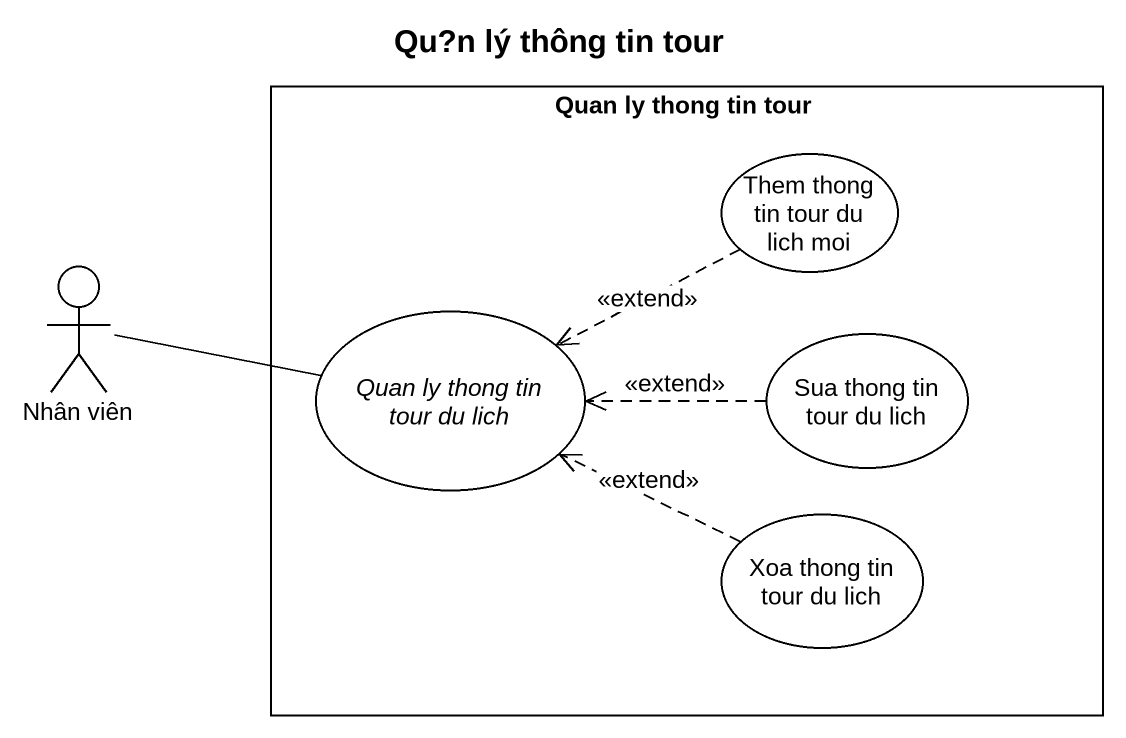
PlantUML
@startuml
title Qu?n lý thông tin tour
rectangle "Quan ly thong tin tour" as Quan_ly_thong_tin_tour {
  usecase "Them thong tin tour du lich moi" as Them_thong_tin_tour_du_lich
  usecase "Quan ly thong tin tour du lich" as Quan_ly_thong_tin_tour_du
  usecase "Sua thong tin tour du lich" as Sua_thong_tin_tour_du_lich
  usecase "Xoa thong tin tour du lich" as Xoa_thong_tin_tour_du_lich
}
actor "Nhân viên" as Nhân_viên
Them_thong_tin_tour_du_lich .left.> Quan_ly_thong_tin_tour_du : <<extend>>
Nhân_viên -right- Quan_ly_thong_tin_tour_du
Sua_thong_tin_tour_du_lich .left.> Quan_ly_thong_tin_tour_du : <<extend>>
Xoa_thong_tin_tour_du_lich .left.> Quan_ly_thong_tin_tour_du : <<extend>>
@enduml
